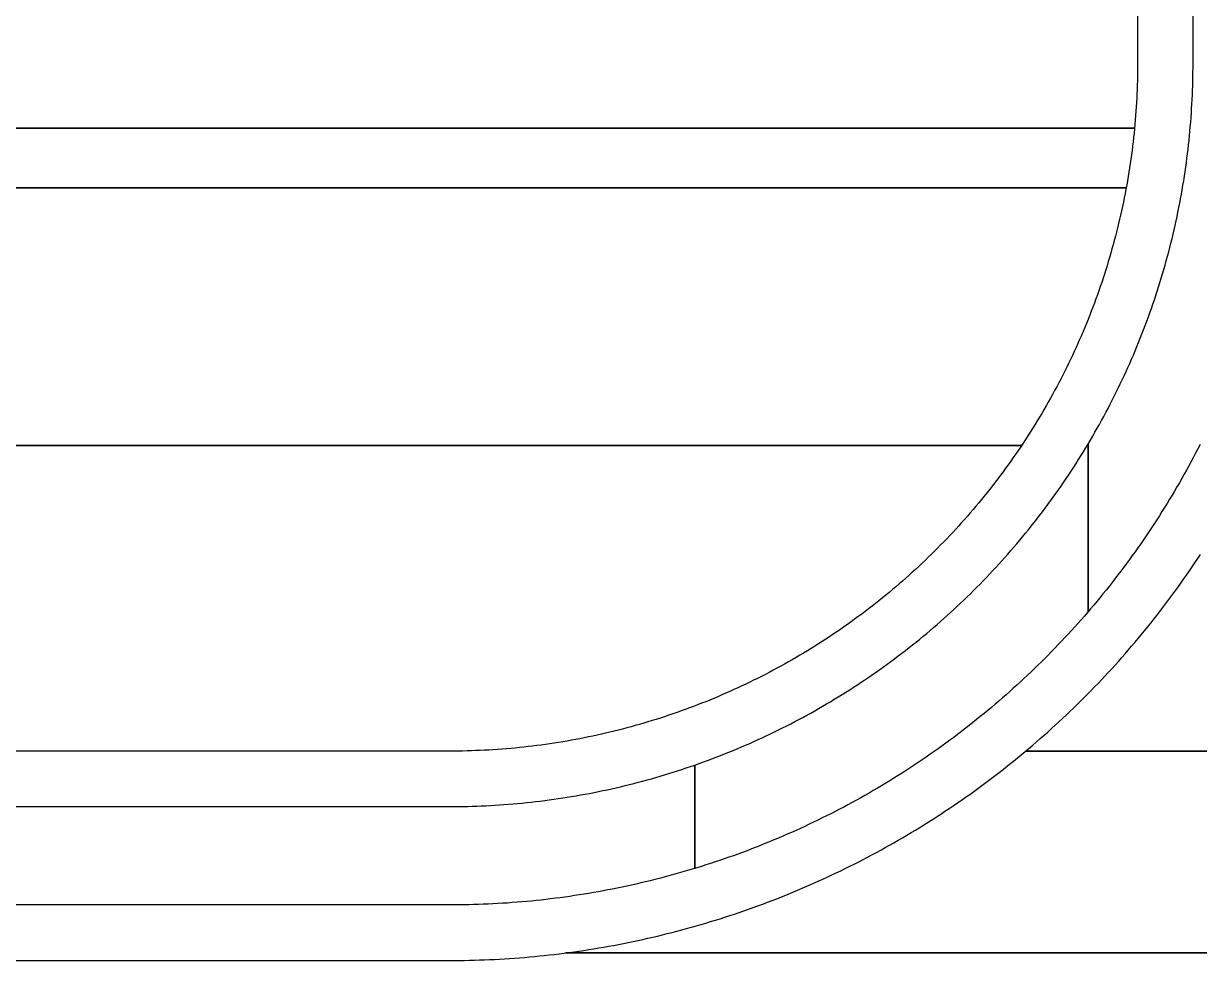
# Model space of a CAD drawing. Extents: x -3500 to 3500, y -3500 to 3500.
# Drawn here: x 1349.6 to 1519.2, y 1236.4 to 1371.5 of the extents above; entities that cross this region are included whole.
import ezdxf

# ---------------------------------------------------------------- set-up
doc = ezdxf.new("R2010")
doc.units = 0
for name, color, linetype in [('L5D0', 3, 'CONTINUOUS'), ('L5D100', 7, 'CONTINUOUS'), ('L5D11', 2, 'CONTINUOUS')]:
    doc.layers.add(name, color=color, linetype=linetype)

# ---------------------------------------------------------------- blocks, each defined once
blk = doc.blocks.new('ground_main_5')
at = {"layer": 'L5D0'}
for points in [[(1510.2525, 1377.2145), (1510.2525, 1365.7855), (1510.2505, 1365.155), (1510.2445, 1364.524), (1510.2345, 1363.8935), (1510.2205, 1363.2625), (1510.2025, 1362.632), (1510.1805, 1362.0015), (1510.1545, 1361.3715), (1510.124, 1360.741), (1510.09, 1360.1115), (1510.052, 1359.4815), (1510.01, 1358.852), (1509.964, 1358.223), (1509.914, 1357.594), (1509.8595, 1356.9655), (1509.8015, 1356.3375), (1509.7395, 1355.71), (1509.6735, 1355.0825), (1509.6035, 1354.4555), (1509.5295, 1353.829), (1509.4515, 1353.203), (1509.3695, 1352.5775), (1509.2835, 1351.9525), (1509.1935, 1351.328), (1509.0995, 1350.7045), (1509.0015, 1350.081), (1508.8995, 1349.4585), (1508.794, 1348.8365), (1508.684, 1348.2155), (1508.613, 1347.8275), (-397.147, 1347.8275)], [(-397.147, 1347.8275), (1508.613, 1347.8275), (1508.5705, 1347.595), (1508.4525, 1346.9755), (1508.331, 1346.3565), (1508.2055, 1345.738), (1508.076, 1345.1205), (1507.943, 1344.504), (1507.8055, 1343.8885), (1507.6645, 1343.2735), (1507.519, 1342.6595), (1507.37, 1342.0465), (1507.217, 1341.4345), (1507.0605, 1340.8235), (1506.8995, 1340.2135), (1506.735, 1339.6045), (1506.5665, 1338.9965), (1506.3945, 1338.39), (1506.2185, 1337.784), (1506.0385, 1337.1795), (1505.8545, 1336.576), (1505.667, 1335.9735), (1505.4755, 1335.3725), (1505.28, 1334.773), (1505.081, 1334.174), (1504.878, 1333.577), (1504.671, 1332.981), (1504.4605, 1332.386), (1504.2465, 1331.793), (1504.0285, 1331.201), (1503.8065, 1330.6105), (1503.581, 1330.0215), (1503.3515, 1329.4335), (1503.1185, 1328.8475), (1502.882, 1328.2625), (1502.6415, 1327.6795), (1502.397, 1327.098), (1502.149, 1326.518), (1501.8975, 1325.939), (1501.6425, 1325.3625), (1501.3835, 1324.787), (1501.121, 1324.2135), (1500.855, 1323.6415), (1500.585, 1323.0715), (1500.3115, 1322.503), (1500.0345, 1321.936), (1499.754, 1321.371), (1499.4695, 1320.808), (1499.1815, 1320.2465), (1498.8905, 1319.687), (1498.5955, 1319.1295), (1498.297, 1318.574), (1497.995, 1318.02), (1497.6895, 1317.468), (1497.3805, 1316.918), (1497.068, 1316.37), (1496.752, 1315.824), (1496.4325, 1315.28), (1496.1095, 1314.738), (1495.783, 1314.1985), (1495.4535, 1313.6605), (1495.12, 1313.125), (1494.7835, 1312.5915), (1494.4435, 1312.06), (1494.1, 1311.531), (1493.7535, 1311.004), (1493.4035, 1310.479), (1493.05, 1309.9565), (1492.6935, 1309.436), (1492.3335, 1308.918), (1491.97, 1308.4025), (1491.6035, 1307.889), (1491.2335, 1307.378), (1490.8605, 1306.869), (1490.4845, 1306.363), (1490.105, 1305.859), (1489.722, 1305.3575), (1489.336, 1304.8585), (1488.947, 1304.362), (1488.555, 1303.868), (1488.1595, 1303.376), (1487.761, 1302.887), (1487.3595, 1302.4005), (1486.955, 1301.9165), (1486.5475, 1301.435), (1486.1365, 1300.9565), (1485.7225, 1300.4805), (1485.306, 1300.007), (1484.886, 1299.536), (1484.4635, 1299.068), (1484.0375, 1298.6025), (1483.609, 1298.1395), (1483.177, 1297.6795), (1482.7425, 1297.222), (1482.305, 1296.7675), (1481.8645, 1296.316), (1481.4215, 1295.867), (1480.9755, 1295.421), (1480.5265, 1294.978), (1480.075, 1294.5375), (1479.6205, 1294.1), (1479.163, 1293.6655), (1478.703, 1293.234), (1478.2405, 1292.805), (1477.775, 1292.3795), (1477.3065, 1291.9565), (1476.836, 1291.5365), (1476.3625, 1291.12), (1475.886, 1290.706), (1475.4075, 1290.2955), (1474.926, 1289.8875), (1474.442, 1289.483), (1473.9555, 1289.0815), (1473.4665, 1288.683), (1472.975, 1288.2875), (1472.4805, 1287.8955), (1471.984, 1287.5065), (1471.485, 1287.1205), (1470.9835, 1286.738), (1470.4795, 1286.3585), (1469.9735, 1285.982), (1469.4645, 1285.609), (1468.9535, 1285.239), (1468.44, 1284.8725), (1467.9245, 1284.509), (1467.4065, 1284.149), (1466.886, 1283.7925), (1466.3635, 1283.439), (1465.839, 1283.089), (1465.312, 1282.7425), (1464.7825, 1282.399), (1464.251, 1282.059), (1463.7175, 1281.7225), (1463.182, 1281.3895), (1462.644, 1281.0595), (1462.1045, 1280.733), (1461.5625, 1280.41), (1461.0185, 1280.091), (1460.4725, 1279.775), (1459.9245, 1279.462), (1459.3745, 1279.153), (1458.8225, 1278.8475), (1458.269, 1278.5455), (1457.713, 1278.247), (1457.1555, 1277.9525), (1456.596, 1277.661), (1456.0345, 1277.373), (1455.4715, 1277.089), (1454.9065, 1276.808), (1454.3395, 1276.531), (1453.771, 1276.2575), (1453.201, 1275.988), (1452.629, 1275.7215), (1452.0555, 1275.459), (1451.48, 1275.2), (1450.9035, 1274.945), (1450.325, 1274.6935), (1449.7445, 1274.4455), (1449.163, 1274.2015), (1448.58, 1273.961), (1447.995, 1273.724), (1447.409, 1273.491), (1446.8215, 1273.2615), (1446.232, 1273.036), (1445.932, 1272.9235), (1445.6415, 1272.8145), (1445.0495, 1272.596), (1444.4565, 1272.382), (1443.8615, 1272.1715), (1443.2655, 1271.9645), (1442.6685, 1271.762), (1442.07, 1271.5625), (1441.47, 1271.3675), (1440.869, 1271.176), (1440.2665, 1270.988), (1439.663, 1270.8045), (1439.0585, 1270.6245), (1438.453, 1270.448), (1437.846, 1270.276), (1437.238, 1270.1075), (1436.629, 1269.943), (1436.019, 1269.782), (1435.408, 1269.6255), (1434.796, 1269.4725), (1434.183, 1269.3235), (1433.569, 1269.1785), (1432.954, 1269.037), (1432.3385, 1268.9), (1431.722, 1268.7665), (1431.1045, 1268.637), (1430.4865, 1268.5115), (1429.8675, 1268.39), (1429.2475, 1268.272), (1428.627, 1268.1585), (1428.006, 1268.0485), (1427.384, 1267.943), (1426.7615, 1267.841), (1426.138, 1267.743), (1425.5145, 1267.649), (1424.89, 1267.5595), (1424.265, 1267.4735), (1423.6395, 1267.3915), (1423.0135, 1267.313), (1422.387, 1267.239), (1421.76, 1267.169), (1421.133, 1267.103), (1420.505, 1267.041), (1419.877, 1266.983), (1419.2485, 1266.929), (1418.6195, 1266.8785), (1417.9905, 1266.8325), (1417.361, 1266.7905), (1416.7315, 1266.7525), (1416.1015, 1266.7185), (1415.4715, 1266.6885), (1414.841, 1266.662), (1414.2105, 1266.64), (1413.58, 1266.622), (1412.9495, 1266.608), (1412.3185, 1266.598), (1411.6875, 1266.592), (1411.057, 1266.59), (-2334.91, 1266.59)], [(2334.91, 1266.59), (1494.1125, 1266.59), (1494.5855, 1266.9875), (1495.1345, 1267.4545), (1495.681, 1267.9245), (1496.2245, 1268.397), (1496.766, 1268.873), (1497.3045, 1269.352), (1497.84, 1269.834), (1498.373, 1270.319), (1498.9035, 1270.8065), (1499.4315, 1271.2975), (1499.9565, 1271.791), (1500.4785, 1272.288), (1500.998, 1272.7875), (1501.3835, 1273.1625), (1501.5145, 1273.29), (1502.0285, 1273.795), (1502.5395, 1274.3035), (1503.0475, 1274.8145), (1503.553, 1275.328), (1504.055, 1275.8445), (1504.5545, 1276.364), (1505.0515, 1276.8865), (1505.545, 1277.411), (1506.036, 1277.939), (1506.524, 1278.4695), (1507.0085, 1279.0025), (1507.4905, 1279.5385), (1507.9695, 1280.077), (1508.4455, 1280.618), (1508.9185, 1281.1615), (1509.388, 1281.708), (1509.855, 1282.257), (1510.3185, 1282.809), (1510.7795, 1283.363), (1511.237, 1283.9195), (1511.6915, 1284.479), (1512.1425, 1285.041), (1512.591, 1285.605), (1513.036, 1286.172), (1513.478, 1286.741), (1513.9165, 1287.313), (1514.352, 1287.887), (1514.7845, 1288.4635), (1515.2135, 1289.0425), (1515.639, 1289.624), (1516.062, 1290.2075), (1516.481, 1290.794), (1516.8975, 1291.382), (1517.31, 1291.973), (1517.7195, 1292.566), (1518.126, 1293.161), (1518.5285, 1293.7585), (1518.928, 1294.3585), (1519.3245, 1294.9605)], [(853.4365, 1236.41), (1411.057, 1236.41), (1411.7775, 1236.412), (1412.498, 1236.418), (1413.2185, 1236.428), (1413.939, 1236.442), (1414.6595, 1236.46), (1415.38, 1236.482), (1416.1, 1236.5085), (1416.82, 1236.5385), (1417.54, 1236.5725), (1418.2595, 1236.6105), (1418.979, 1236.653), (1419.698, 1236.699), (1420.417, 1236.749), (1421.1355, 1236.803), (1421.854, 1236.8615), (1422.572, 1236.9235), (1423.2895, 1236.9895), (1424.007, 1237.0595), (1424.7235, 1237.134), (1425.44, 1237.212), (1426.156, 1237.294), (1426.8715, 1237.38), (1427.5865, 1237.4705), (1428.301, 1237.5645), (1429.015, 1237.6625), (1429.7285, 1237.7645), (1430.441, 1237.8705), (1431.1535, 1237.9805), (1431.865, 1238.0945), (1432.576, 1238.212), (1433.286, 1238.334), (1433.9955, 1238.46), (1434.7045, 1238.5895), (1435.4125, 1238.7235), (1436.12, 1238.861), (1436.8265, 1239.0025), (1437.5325, 1239.148), (1438.2375, 1239.2975), (1438.9415, 1239.451), (1439.645, 1239.608), (1440.3475, 1239.7695), (1441.049, 1239.9345), (1441.7495, 1240.1035), (1442.449, 1240.2765), (1443.1475, 1240.453), (1443.845, 1240.634), (1444.542, 1240.8185), (1445.2375, 1241.007), (1445.932, 1241.199), (1446.6255, 1241.3955), (1447.3175, 1241.5955), (1448.009, 1241.7995), (1448.699, 1242.007), (1449.3875, 1242.2185), (1450.0755, 1242.434), (1450.762, 1242.6535), (1451.447, 1242.8765), (1452.131, 1243.1035), (1452.814, 1243.334), (1453.4955, 1243.5685), (1454.1755, 1243.807), (1454.854, 1244.049), (1455.5315, 1244.2945), (1456.2075, 1244.5445), (1456.8825, 1244.7975), (1457.5555, 1245.055), (1458.2275, 1245.3155), (1458.8975, 1245.5805), (1459.5665, 1245.8485), (1460.2335, 1246.1205), (1460.8995, 1246.3965), (1461.564, 1246.676), (1462.2265, 1246.959), (1462.8875, 1247.246), (1463.547, 1247.5365), (1464.205, 1247.831), (1464.861, 1248.1285), (1465.5155, 1248.43), (1466.1685, 1248.7355), (1466.8195, 1249.044), (1467.469, 1249.3565), (1468.1165, 1249.6725), (1468.7625, 1249.992), (1469.4065, 1250.3155), (1470.049, 1250.6425), (1470.6895, 1250.9725), (1471.328, 1251.3065), (1471.9645, 1251.644), (1472.5995, 1251.985), (1473.2325, 1252.3295), (1473.8635, 1252.678), (1474.4925, 1253.0295), (1475.1195, 1253.3845), (1475.7445, 1253.743), (1476.368, 1254.105), (1476.989, 1254.4705), (1477.608, 1254.8395), (1478.225, 1255.212), (1478.8395, 1255.588), (1479.4525, 1255.967), (1480.063, 1256.35), (1480.6715, 1256.736), (1481.278, 1257.1255), (1481.882, 1257.518), (1482.484, 1257.9145), (1483.084, 1258.314), (1483.6815, 1258.717), (1484.2765, 1259.123), (1484.8695, 1259.5325), (1485.4605, 1259.9455), (1486.049, 1260.3615), (1486.635, 1260.7805), (1487.2185, 1261.2035), (1487.8, 1261.629), (1488.379, 1262.0585), (1488.9555, 1262.4905), (1489.5295, 1262.926), (1490.1015, 1263.365), (1490.6705, 1263.8065), (1491.2375, 1264.2515), (1491.802, 1264.7), (1492.3635, 1265.1515), (1492.923, 1265.6055), (1493.4795, 1266.0635), (1494.034, 1266.524), (1494.1125, 1266.59), (2334.91, 1266.59)]]:
    blk.add_lwpolyline(points, dxfattribs=at)
blk = doc.blocks.new('TOP_main_5_Cheese_100')
at = {"layer": 'L5D100'}
for points in [[(1510.2525, 1377.2145), (1510.2525, 1365.7855), (1510.2505, 1365.155), (1510.2445, 1364.524), (1510.2345, 1363.8935), (1510.2205, 1363.2625), (1510.2025, 1362.632), (1510.1805, 1362.0015), (1510.1545, 1361.3715), (1510.124, 1360.741), (1510.09, 1360.1115), (1510.052, 1359.4815), (1510.01, 1358.852), (1509.964, 1358.223), (1509.914, 1357.594), (1509.8595, 1356.9655), (1509.807, 1356.3985), (262.5, 1356.3985)], [(262.5, 1356.3985), (1509.807, 1356.3985), (1509.8015, 1356.3375), (1509.7395, 1355.71), (1509.6735, 1355.0825), (1509.6035, 1354.4555), (1509.5295, 1353.829), (1509.4515, 1353.203), (1509.3695, 1352.5775), (1509.2835, 1351.9525), (1509.1935, 1351.328), (1509.0995, 1350.7045), (1509.0015, 1350.081), (1508.8995, 1349.4585), (1508.794, 1348.8365), (1508.684, 1348.2155), (1508.613, 1347.8275), (1508.5705, 1347.595), (1508.4525, 1346.9755), (1508.331, 1346.3565), (1508.2055, 1345.738), (1508.076, 1345.1205), (1507.943, 1344.504), (1507.8055, 1343.8885), (1507.6645, 1343.2735), (1507.519, 1342.6595), (1507.37, 1342.0465), (1507.217, 1341.4345), (1507.0605, 1340.8235), (1506.8995, 1340.2135), (1506.735, 1339.6045), (1506.5665, 1338.9965), (1506.3945, 1338.39), (1506.2185, 1337.784), (1506.0385, 1337.1795), (1505.8545, 1336.576), (1505.667, 1335.9735), (1505.4755, 1335.3725), (1505.28, 1334.773), (1505.081, 1334.174), (1504.878, 1333.577), (1504.671, 1332.981), (1504.4605, 1332.386), (1504.2465, 1331.793), (1504.0285, 1331.201), (1503.8065, 1330.6105), (1503.581, 1330.0215), (1503.3515, 1329.4335), (1503.1185, 1328.8475), (1502.882, 1328.2625), (1502.6415, 1327.6795), (1502.397, 1327.098), (1502.149, 1326.518), (1501.8975, 1325.939), (1501.6425, 1325.3625), (1501.3835, 1324.787), (1501.121, 1324.2135), (1500.855, 1323.6415), (1500.585, 1323.0715), (1500.3115, 1322.503), (1500.0345, 1321.936), (1499.754, 1321.371), (1499.4695, 1320.808), (1499.1815, 1320.2465), (1498.8905, 1319.687), (1498.5955, 1319.1295), (1498.297, 1318.574), (1497.995, 1318.02), (1497.6895, 1317.468), (1497.3805, 1316.918), (1497.068, 1316.37), (1496.752, 1315.824), (1496.4325, 1315.28), (1496.1095, 1314.738), (1495.783, 1314.1985), (1495.4535, 1313.6605), (1495.12, 1313.125), (1494.7835, 1312.5915), (1494.4435, 1312.06), (1494.1, 1311.531), (1493.7535, 1311.004), (1493.5335, 1310.674), (-2334.91, 1310.674)], [(-2334.91, 1310.674), (1493.5335, 1310.674), (1493.4035, 1310.479), (1493.05, 1309.9565), (1492.6935, 1309.436), (1492.3335, 1308.918), (1491.97, 1308.4025), (1491.6035, 1307.889), (1491.2335, 1307.378), (1490.8605, 1306.869), (1490.4845, 1306.363), (1490.105, 1305.859), (1489.722, 1305.3575), (1489.336, 1304.8585), (1488.947, 1304.362), (1488.555, 1303.868), (1488.1595, 1303.376), (1487.761, 1302.887), (1487.3595, 1302.4005), (1486.955, 1301.9165), (1486.5475, 1301.435), (1486.1365, 1300.9565), (1485.7225, 1300.4805), (1485.306, 1300.007), (1484.886, 1299.536), (1484.4635, 1299.068), (1484.0375, 1298.6025), (1483.609, 1298.1395), (1483.177, 1297.6795), (1482.7425, 1297.222), (1482.305, 1296.7675), (1481.8645, 1296.316), (1481.4215, 1295.867), (1480.9755, 1295.421), (1480.5265, 1294.978), (1480.075, 1294.5375), (1479.6205, 1294.1), (1479.163, 1293.6655), (1478.703, 1293.234), (1478.2405, 1292.805), (1477.775, 1292.3795), (1477.3065, 1291.9565), (1476.836, 1291.5365), (1476.3625, 1291.12), (1475.886, 1290.706), (1475.4075, 1290.2955), (1474.926, 1289.8875), (1474.442, 1289.483), (1473.9555, 1289.0815), (1473.4665, 1288.683), (1472.975, 1288.2875), (1472.4805, 1287.8955), (1471.984, 1287.5065), (1471.485, 1287.1205), (1470.9835, 1286.738), (1470.4795, 1286.3585), (1469.9735, 1285.982), (1469.4645, 1285.609), (1468.9535, 1285.239), (1468.44, 1284.8725), (1467.9245, 1284.509), (1467.4065, 1284.149), (1466.886, 1283.7925), (1466.3635, 1283.439), (1465.839, 1283.089), (1465.312, 1282.7425), (1464.7825, 1282.399), (1464.251, 1282.059), (1463.7175, 1281.7225), (1463.182, 1281.3895), (1462.644, 1281.0595), (1462.1045, 1280.733), (1461.5625, 1280.41), (1461.0185, 1280.091), (1460.4725, 1279.775), (1459.9245, 1279.462), (1459.3745, 1279.153), (1458.8225, 1278.8475), (1458.269, 1278.5455), (1457.713, 1278.247), (1457.1555, 1277.9525), (1456.596, 1277.661), (1456.0345, 1277.373), (1455.4715, 1277.089), (1454.9065, 1276.808), (1454.3395, 1276.531), (1453.771, 1276.2575), (1453.201, 1275.988), (1452.629, 1275.7215), (1452.0555, 1275.459), (1451.48, 1275.2), (1450.9035, 1274.945), (1450.325, 1274.6935), (1449.7445, 1274.4455), (1449.163, 1274.2015), (1448.58, 1273.961), (1447.995, 1273.724), (1447.409, 1273.491), (1446.8215, 1273.2615), (1446.232, 1273.036), (1445.932, 1272.9235), (1445.6415, 1272.8145), (1445.0495, 1272.596), (1444.4565, 1272.382), (1443.8615, 1272.1715), (1443.2655, 1271.9645), (1442.6685, 1271.762), (1442.07, 1271.5625), (1441.47, 1271.3675), (1440.869, 1271.176), (1440.2665, 1270.988), (1439.663, 1270.8045), (1439.0585, 1270.6245), (1438.453, 1270.448), (1437.846, 1270.276), (1437.238, 1270.1075), (1436.629, 1269.943), (1436.019, 1269.782), (1435.408, 1269.6255), (1434.796, 1269.4725), (1434.183, 1269.3235), (1433.569, 1269.1785), (1432.954, 1269.037), (1432.3385, 1268.9), (1431.722, 1268.7665), (1431.1045, 1268.637), (1430.4865, 1268.5115), (1429.8675, 1268.39), (1429.2475, 1268.272), (1428.627, 1268.1585), (1428.006, 1268.0485), (1427.384, 1267.943), (1426.7615, 1267.841), (1426.138, 1267.743), (1425.5145, 1267.649), (1424.89, 1267.5595), (1424.265, 1267.4735), (1423.6395, 1267.3915), (1423.0135, 1267.313), (1422.387, 1267.239), (1421.76, 1267.169), (1421.133, 1267.103), (1420.505, 1267.041), (1419.877, 1266.983), (1419.2485, 1266.929), (1418.6195, 1266.8785), (1417.9905, 1266.8325), (1417.361, 1266.7905), (1416.7315, 1266.7525), (1416.1015, 1266.7185), (1415.4715, 1266.6885), (1414.841, 1266.662), (1414.2105, 1266.64), (1413.58, 1266.622), (1412.9495, 1266.608), (1412.3185, 1266.598), (1411.6875, 1266.592), (1411.057, 1266.59), (853.4365, 1266.59)], [(1740.4325, 1237.5), (1427.812, 1237.5), (1428.301, 1237.5645), (1429.015, 1237.6625), (1429.7285, 1237.7645), (1430.441, 1237.8705), (1431.1535, 1237.9805), (1431.865, 1238.0945), (1432.576, 1238.212), (1433.286, 1238.334), (1433.9955, 1238.46), (1434.7045, 1238.5895), (1435.4125, 1238.7235), (1436.12, 1238.861), (1436.8265, 1239.0025), (1437.5325, 1239.148), (1438.2375, 1239.2975), (1438.9415, 1239.451), (1439.645, 1239.608), (1440.3475, 1239.7695), (1441.049, 1239.9345), (1441.7495, 1240.1035), (1442.449, 1240.2765), (1443.1475, 1240.453), (1443.845, 1240.634), (1444.542, 1240.8185), (1445.2375, 1241.007), (1445.932, 1241.199), (1446.6255, 1241.3955), (1447.3175, 1241.5955), (1448.009, 1241.7995), (1448.699, 1242.007), (1449.3875, 1242.2185), (1450.0755, 1242.434), (1450.762, 1242.6535), (1451.447, 1242.8765), (1452.131, 1243.1035), (1452.814, 1243.334), (1453.4955, 1243.5685), (1454.1755, 1243.807), (1454.854, 1244.049), (1455.5315, 1244.2945), (1456.2075, 1244.5445), (1456.8825, 1244.7975), (1457.5555, 1245.055), (1458.2275, 1245.3155), (1458.8975, 1245.5805), (1459.5665, 1245.8485), (1460.2335, 1246.1205), (1460.8995, 1246.3965), (1461.564, 1246.676), (1462.2265, 1246.959), (1462.8875, 1247.246), (1463.547, 1247.5365), (1464.205, 1247.831), (1464.861, 1248.1285), (1465.5155, 1248.43), (1466.1685, 1248.7355), (1466.8195, 1249.044), (1467.469, 1249.3565), (1468.1165, 1249.6725), (1468.7625, 1249.992), (1469.4065, 1250.3155), (1470.049, 1250.6425), (1470.6895, 1250.9725), (1471.328, 1251.3065), (1471.9645, 1251.644), (1472.5995, 1251.985), (1473.2325, 1252.3295), (1473.8635, 1252.678), (1474.4925, 1253.0295), (1475.1195, 1253.3845), (1475.7445, 1253.743), (1476.368, 1254.105), (1476.989, 1254.4705), (1477.608, 1254.8395), (1478.225, 1255.212), (1478.8395, 1255.588), (1479.4525, 1255.967), (1480.063, 1256.35), (1480.6715, 1256.736), (1481.278, 1257.1255), (1481.882, 1257.518), (1482.484, 1257.9145), (1483.084, 1258.314), (1483.6815, 1258.717), (1484.2765, 1259.123), (1484.8695, 1259.5325), (1485.4605, 1259.9455), (1486.049, 1260.3615), (1486.635, 1260.7805), (1487.2185, 1261.2035), (1487.8, 1261.629), (1488.379, 1262.0585), (1488.9555, 1262.4905), (1489.5295, 1262.926), (1490.1015, 1263.365), (1490.6705, 1263.8065), (1491.2375, 1264.2515), (1491.802, 1264.7), (1492.3635, 1265.1515), (1492.923, 1265.6055), (1493.4795, 1266.0635), (1494.034, 1266.524), (1494.1125, 1266.59), (1494.5855, 1266.9875), (1495.1345, 1267.4545), (1495.681, 1267.9245), (1496.2245, 1268.397), (1496.766, 1268.873), (1497.3045, 1269.352), (1497.84, 1269.834), (1498.373, 1270.319), (1498.9035, 1270.8065), (1499.4315, 1271.2975), (1499.9565, 1271.791), (1500.4785, 1272.288), (1500.998, 1272.7875), (1501.3835, 1273.1625), (1501.5145, 1273.29), (1502.0285, 1273.795), (1502.5395, 1274.3035), (1503.0475, 1274.8145), (1503.553, 1275.328), (1504.055, 1275.8445), (1504.5545, 1276.364), (1505.0515, 1276.8865), (1505.545, 1277.411), (1506.036, 1277.939), (1506.524, 1278.4695), (1507.0085, 1279.0025), (1507.4905, 1279.5385), (1507.9695, 1280.077), (1508.4455, 1280.618), (1508.9185, 1281.1615), (1509.388, 1281.708), (1509.855, 1282.257), (1510.3185, 1282.809), (1510.7795, 1283.363), (1511.237, 1283.9195), (1511.6915, 1284.479), (1512.1425, 1285.041), (1512.591, 1285.605), (1513.036, 1286.172), (1513.478, 1286.741), (1513.9165, 1287.313), (1514.352, 1287.887), (1514.7845, 1288.4635), (1515.2135, 1289.0425), (1515.639, 1289.624), (1516.062, 1290.2075), (1516.481, 1290.794), (1516.8975, 1291.382), (1517.31, 1291.973), (1517.7195, 1292.566), (1518.126, 1293.161), (1518.5285, 1293.7585), (1518.928, 1294.3585), (1519.3245, 1294.9605)], [(853.4365, 1236.41), (1411.057, 1236.41), (1411.7775, 1236.412), (1412.498, 1236.418), (1413.2185, 1236.428), (1413.939, 1236.442), (1414.6595, 1236.46), (1415.38, 1236.482), (1416.1, 1236.5085), (1416.82, 1236.5385), (1417.54, 1236.5725), (1418.2595, 1236.6105), (1418.979, 1236.653), (1419.698, 1236.699), (1420.417, 1236.749), (1421.1355, 1236.803), (1421.854, 1236.8615), (1422.572, 1236.9235), (1423.2895, 1236.9895), (1424.007, 1237.0595), (1424.7235, 1237.134), (1425.44, 1237.212), (1426.156, 1237.294), (1426.8715, 1237.38), (1427.5865, 1237.4705), (1427.812, 1237.5), (2334.91, 1237.5)]]:
    blk.add_lwpolyline(points, dxfattribs=at)
blk = doc.blocks.new('TOP_main_5')
at = {"layer": 'L5D11'}
for points in [[(1519.2665, 1310.8065), (1518.9495, 1310.187), (1518.629, 1309.5695), (1518.305, 1308.9535), (1517.9775, 1308.3395), (1517.6465, 1307.7275), (1517.312, 1307.1175), (1516.9735, 1306.5095), (1516.632, 1305.903), (1516.287, 1305.299), (1515.9385, 1304.6965), (1515.5865, 1304.0965), (1515.2315, 1303.498), (1514.8725, 1302.902), (1514.5105, 1302.308), (1514.1445, 1301.7155), (1513.7755, 1301.126), (1513.4035, 1300.538), (1513.0275, 1299.9525), (1512.6485, 1299.369), (1512.266, 1298.7875), (1511.8805, 1298.2085), (1511.4915, 1297.6315), (1511.099, 1297.057), (1510.7035, 1296.4845), (1510.3045, 1295.9145), (1509.902, 1295.3465), (1509.4965, 1294.781), (1509.088, 1294.218), (1508.676, 1293.657), (1508.261, 1293.0985), (1507.8425, 1292.5425), (1507.4215, 1291.989), (1506.9965, 1291.4375), (1506.569, 1290.889), (1506.138, 1290.3425), (1505.704, 1289.7985), (1505.2665, 1289.2575), (1504.8265, 1288.7185), (1504.383, 1288.1825), (1503.9365, 1287.6485), (1503.487, 1287.1175), (1503.1175, 1286.6855), (1503.1175, 1310.8695), (1503.451, 1311.433), (1503.7815, 1311.999), (1504.1085, 1312.5665), (1504.432, 1313.1365), (1504.7525, 1313.708), (1505.069, 1314.2815), (1505.382, 1314.857), (1505.6915, 1315.4345), (1505.9975, 1316.014), (1506.3, 1316.595), (1506.5985, 1317.1785), (1506.894, 1317.763), (1507.1855, 1318.35), (1507.474, 1318.938), (1507.7585, 1319.5285), (1508.0395, 1320.1205), (1508.3165, 1320.714), (1508.59, 1321.309), (1508.8605, 1321.906), (1509.1265, 1322.5045), (1509.3895, 1323.105), (1509.6485, 1323.707), (1509.9035, 1324.31), (1510.1555, 1324.915), (1510.4035, 1325.5215), (1510.6475, 1326.1295), (1510.888, 1326.739), (1511.125, 1327.35), (1511.358, 1327.962), (1511.587, 1328.576), (1511.813, 1329.191), (1512.0345, 1329.8075), (1512.2525, 1330.4255), (1512.467, 1331.0445), (1512.677, 1331.665), (1512.884, 1332.287), (1513.0865, 1332.91), (1513.286, 1333.534), (1513.481, 1334.1595), (1513.6725, 1334.786), (1513.86, 1335.414), (1514.0435, 1336.0425), (1514.2235, 1336.6725), (1514.3995, 1337.304), (1514.5715, 1337.936), (1514.74, 1338.569), (1514.9045, 1339.2035), (1515.065, 1339.8385), (1515.2215, 1340.475), (1515.3745, 1341.112), (1515.523, 1341.75), (1515.668, 1342.389), (1515.809, 1343.0285), (1515.9465, 1343.6695), (1516.0795, 1344.311), (1516.209, 1344.953), (1516.334, 1345.5965), (1516.4555, 1346.24), (1516.573, 1346.8845), (1516.6865, 1347.53), (1516.796, 1348.176), (1516.902, 1348.8225), (1517.0035, 1349.4695), (1517.1015, 1350.1175), (1517.195, 1350.766), (1517.285, 1351.415), (1517.371, 1352.0645), (1517.4525, 1352.7145), (1517.5305, 1353.365), (1517.6045, 1354.016), (1517.6745, 1354.6675), (1517.7405, 1355.3195), (1517.8025, 1355.9715), (1517.8605, 1356.6245), (1517.9145, 1357.2775), (1517.9645, 1357.9305), (1518.0105, 1358.584), (1518.0525, 1359.238), (1518.0905, 1359.892), (1518.1245, 1360.5465), (1518.1545, 1361.201), (1518.1805, 1361.8555), (1518.2025, 1362.5105), (1518.2205, 1363.165), (1518.2345, 1363.8205), (1518.2445, 1364.4755), (1518.2505, 1365.1305), (1518.2525, 1365.7855), (1518.2525, 1377.2145)], [(853.4365, 1258.59), (1411.057, 1258.59), (1411.712, 1258.592), (1412.367, 1258.598), (1413.0225, 1258.608), (1413.6775, 1258.622), (1414.3325, 1258.64), (1414.987, 1258.662), (1415.642, 1258.688), (1416.2965, 1258.718), (1416.9505, 1258.752), (1417.6045, 1258.79), (1418.2585, 1258.832), (1418.912, 1258.878), (1419.5655, 1258.928), (1420.2185, 1258.982), (1420.871, 1259.04), (1421.523, 1259.102), (1422.175, 1259.168), (1422.8265, 1259.238), (1423.4775, 1259.312), (1424.128, 1259.39), (1424.778, 1259.472), (1425.4275, 1259.5575), (1426.0765, 1259.6475), (1426.725, 1259.741), (1427.373, 1259.839), (1428.02, 1259.9405), (1428.6665, 1260.0465), (1429.3125, 1260.156), (1429.958, 1260.2695), (1430.6025, 1260.387), (1431.2465, 1260.5085), (1431.8895, 1260.634), (1432.5315, 1260.763), (1433.173, 1260.8965), (1433.814, 1261.0335), (1434.4535, 1261.1745), (1435.0925, 1261.3195), (1435.7305, 1261.4685), (1436.368, 1261.621), (1437.004, 1261.7775), (1437.639, 1261.938), (1438.2735, 1262.1025), (1438.9065, 1262.271), (1439.539, 1262.443), (1440.17, 1262.619), (1440.8, 1262.799), (1441.429, 1262.9825), (1442.0565, 1263.17), (1442.683, 1263.3615), (1443.3085, 1263.557), (1443.933, 1263.756), (1444.556, 1263.9585), (1445.1775, 1264.1655), (1445.798, 1264.376), (1446.417, 1264.59), (1446.417, 1249.6755), (1446.0405, 1249.561), (1445.3735, 1249.3625), (1444.7055, 1249.1675), (1444.0365, 1248.9765), (1443.3665, 1248.7895), (1442.695, 1248.606), (1442.023, 1248.4265), (1441.3495, 1248.251), (1440.6755, 1248.079), (1440, 1247.9115), (1439.324, 1247.7475), (1438.6465, 1247.5875), (1437.9685, 1247.431), (1437.2895, 1247.2785), (1436.61, 1247.1305), (1435.929, 1246.9855), (1435.2475, 1246.845), (1434.5655, 1246.7085), (1433.8825, 1246.5755), (1433.1985, 1246.4465), (1432.514, 1246.3215), (1431.829, 1246.2005), (1431.143, 1246.0835), (1430.4565, 1245.9705), (1429.7695, 1245.861), (1429.0815, 1245.756), (1428.393, 1245.6545), (1427.704, 1245.557), (1427.0145, 1245.4635), (1426.3245, 1245.374), (1425.634, 1245.2885), (1424.943, 1245.207), (1424.2515, 1245.1295), (1423.5595, 1245.0555), (1422.867, 1244.986), (1422.1745, 1244.92), (1421.4815, 1244.8585), (1420.788, 1244.8005), (1420.094, 1244.747), (1419.4, 1244.697), (1418.706, 1244.6515), (1418.0115, 1244.6095), (1417.3165, 1244.5715), (1416.6215, 1244.5375), (1415.9265, 1244.5075), (1415.231, 1244.482), (1414.5355, 1244.46), (1413.84, 1244.442), (1413.144, 1244.428), (1412.4485, 1244.418), (1411.7525, 1244.412), (1411.057, 1244.41), (853.4365, 1244.41)]]:
    blk.add_lwpolyline(points, dxfattribs=at)
blk.add_lwpolyline([(1446.417, 1249.6755), (1446.417, 1264.59), (1447.035, 1264.808), (1447.6515, 1265.03), (1448.2665, 1265.2555), (1448.8805, 1265.4845), (1449.493, 1265.7175), (1450.1035, 1265.9545), (1450.713, 1266.195), (1451.321, 1266.4395), (1451.9275, 1266.687), (1452.5325, 1266.939), (1453.136, 1267.194), (1453.7375, 1267.453), (1454.338, 1267.716), (1454.9365, 1267.9825), (1455.5335, 1268.2525), (1456.1285, 1268.526), (1456.7225, 1268.8035), (1457.314, 1269.084), (1457.9045, 1269.3685), (1458.493, 1269.657), (1459.0795, 1269.9485), (1459.6645, 1270.244), (1460.2475, 1270.543), (1460.8285, 1270.845), (1461.408, 1271.151), (1461.9855, 1271.4605), (1462.561, 1271.7735), (1463.1345, 1272.0905), (1463.7065, 1272.4105), (1464.276, 1272.734), (1464.844, 1273.061), (1465.4095, 1273.3915), (1465.973, 1273.7255), (1466.535, 1274.0625), (1467.0945, 1274.4035), (1467.652, 1274.7475), (1468.2075, 1275.0955), (1468.7605, 1275.4465), (1469.3115, 1275.8005), (1469.8605, 1276.1585), (1470.407, 1276.5195), (1470.9515, 1276.884), (1471.494, 1277.2515), (1472.034, 1277.6225), (1472.5715, 1277.997), (1473.107, 1278.3745), (1473.64, 1278.7555), (1474.171, 1279.1395), (1474.6995, 1279.527), (1475.2255, 1279.9175), (1475.749, 1280.3115), (1476.27, 1280.7085), (1476.789, 1281.1085), (1477.3055, 1281.512), (1477.819, 1281.9185), (1478.3305, 1282.328), (1478.8395, 1282.741), (1479.3455, 1283.1565), (1479.8495, 1283.5755), (1480.3505, 1283.9975), (1480.849, 1284.4225), (1481.345, 1284.8505), (1481.8385, 1285.282), (1482.329, 1285.716), (1482.8175, 1286.153), (1483.3025, 1286.593), (1483.7855, 1287.036), (1484.2655, 1287.482), (1484.7425, 1287.931), (1485.217, 1288.383), (1485.6885, 1288.8375), (1486.1575, 1289.295), (1486.6235, 1289.7555), (1487.087, 1290.219), (1487.5475, 1290.685), (1488.005, 1291.154), (1488.4595, 1291.6255), (1488.9115, 1292.1), (1489.3605, 1292.5775), (1489.8065, 1293.0575), (1490.2495, 1293.54), (1490.6895, 1294.0255), (1491.1265, 1294.5135), (1491.561, 1295.004), (1491.992, 1295.4975), (1492.42, 1295.9935), (1492.845, 1296.492), (1493.267, 1296.993), (1493.686, 1297.497), (1494.102, 1298.0035), (1494.5145, 1298.512), (1494.924, 1299.0235), (1495.3305, 1299.5375), (1495.734, 1300.0535), (1496.134, 1300.5725), (1496.531, 1301.0935), (1496.925, 1301.6175), (1497.3155, 1302.1435), (1497.703, 1302.6715), (1498.087, 1303.2025), (1498.468, 1303.7355), (1498.8455, 1304.271), (1499.22, 1304.8085), (1499.591, 1305.3485), (1499.9585, 1305.891), (1500.323, 1306.4355), (1500.684, 1306.982), (1501.042, 1307.531), (1501.3965, 1308.082), (1501.7475, 1308.6355), (1502.095, 1309.1905), (1502.439, 1309.748), (1502.78, 1310.308), (1503.1175, 1310.8695), (1503.1175, 1286.6855), (1503.0345, 1286.589), (1502.579, 1286.063), (1502.1205, 1285.5395), (1501.659, 1285.0185), (1501.1945, 1284.5005), (1500.727, 1283.985), (1500.2565, 1283.4725), (1499.7835, 1282.9625), (1499.307, 1282.455), (1498.828, 1281.9505), (1498.346, 1281.449), (1497.861, 1280.95), (1497.373, 1280.4535), (1496.8825, 1279.96), (1496.389, 1279.4695), (1495.893, 1278.9815), (1495.394, 1278.497), (1494.892, 1278.015), (1494.3875, 1277.5355), (1493.88, 1277.0595), (1493.37, 1276.586), (1492.8575, 1276.1155), (1492.342, 1275.648), (1491.824, 1275.1835), (1491.303, 1274.722), (1490.78, 1274.2635), (1490.254, 1273.808), (1489.725, 1273.3555), (1489.194, 1272.906), (1488.6605, 1272.4595), (1488.124, 1272.016), (1487.585, 1271.576), (1487.044, 1271.139), (1486.5, 1270.7045), (1485.9535, 1270.274), (1485.405, 1269.846), (1484.8535, 1269.4215), (1484.3, 1269), (1483.744, 1268.5815), (1483.1855, 1268.1665), (1482.6245, 1267.7545), (1482.0615, 1267.346), (1481.496, 1266.9405), (1480.928, 1266.5385), (1480.358, 1266.1395), (1479.7855, 1265.7435), (1479.211, 1265.3515), (1478.634, 1264.962), (1478.055, 1264.5765), (1477.4735, 1264.194), (1476.8905, 1263.815), (1476.3045, 1263.4395), (1475.717, 1263.067), (1475.127, 1262.698), (1474.535, 1262.3325), (1473.9405, 1261.97), (1473.3445, 1261.6115), (1472.7465, 1261.256), (1472.146, 1260.904), (1471.5435, 1260.5555), (1470.9395, 1260.2105), (1470.3335, 1259.869), (1469.725, 1259.531), (1469.115, 1259.196), (1468.503, 1258.865), (1467.889, 1258.5375), (1467.2735, 1258.2135), (1466.6555, 1257.893), (1466.0365, 1257.576), (1465.415, 1257.2625), (1464.792, 1256.953), (1464.167, 1256.6465), (1463.5405, 1256.344), (1462.9125, 1256.045), (1462.2825, 1255.7495), (1461.6505, 1255.4575), (1461.0175, 1255.169), (1460.3825, 1254.8845), (1459.746, 1254.6035), (1459.1075, 1254.3265), (1458.468, 1254.0525), (1457.8265, 1253.783), (1457.1835, 1253.5165), (1456.5395, 1253.254), (1455.8935, 1252.995), (1455.246, 1252.74), (1454.5975, 1252.4885), (1453.947, 1252.2405), (1453.2955, 1251.9965), (1452.6425, 1251.7565), (1451.988, 1251.52), (1451.3325, 1251.287), (1450.6755, 1251.058), (1450.017, 1250.833), (1449.3575, 1250.6115), (1448.6965, 1250.3935), (1448.034, 1250.1795), (1447.371, 1249.9695), (1446.7065, 1249.7635)], close=True, dxfattribs=at)
for name in ['ground_main_5', 'TOP_main_5_Cheese_100']:
    blk.add_blockref(name, (0, 0))
blk = doc.blocks.new('TOP_main')
blk.add_blockref('TOP_main_5', (0, 0))

msp = doc.modelspace()

# ---------------------------------------------------------------- block references
msp.add_blockref('TOP_main', (0, 0))

doc.saveas('drawing.dxf')
